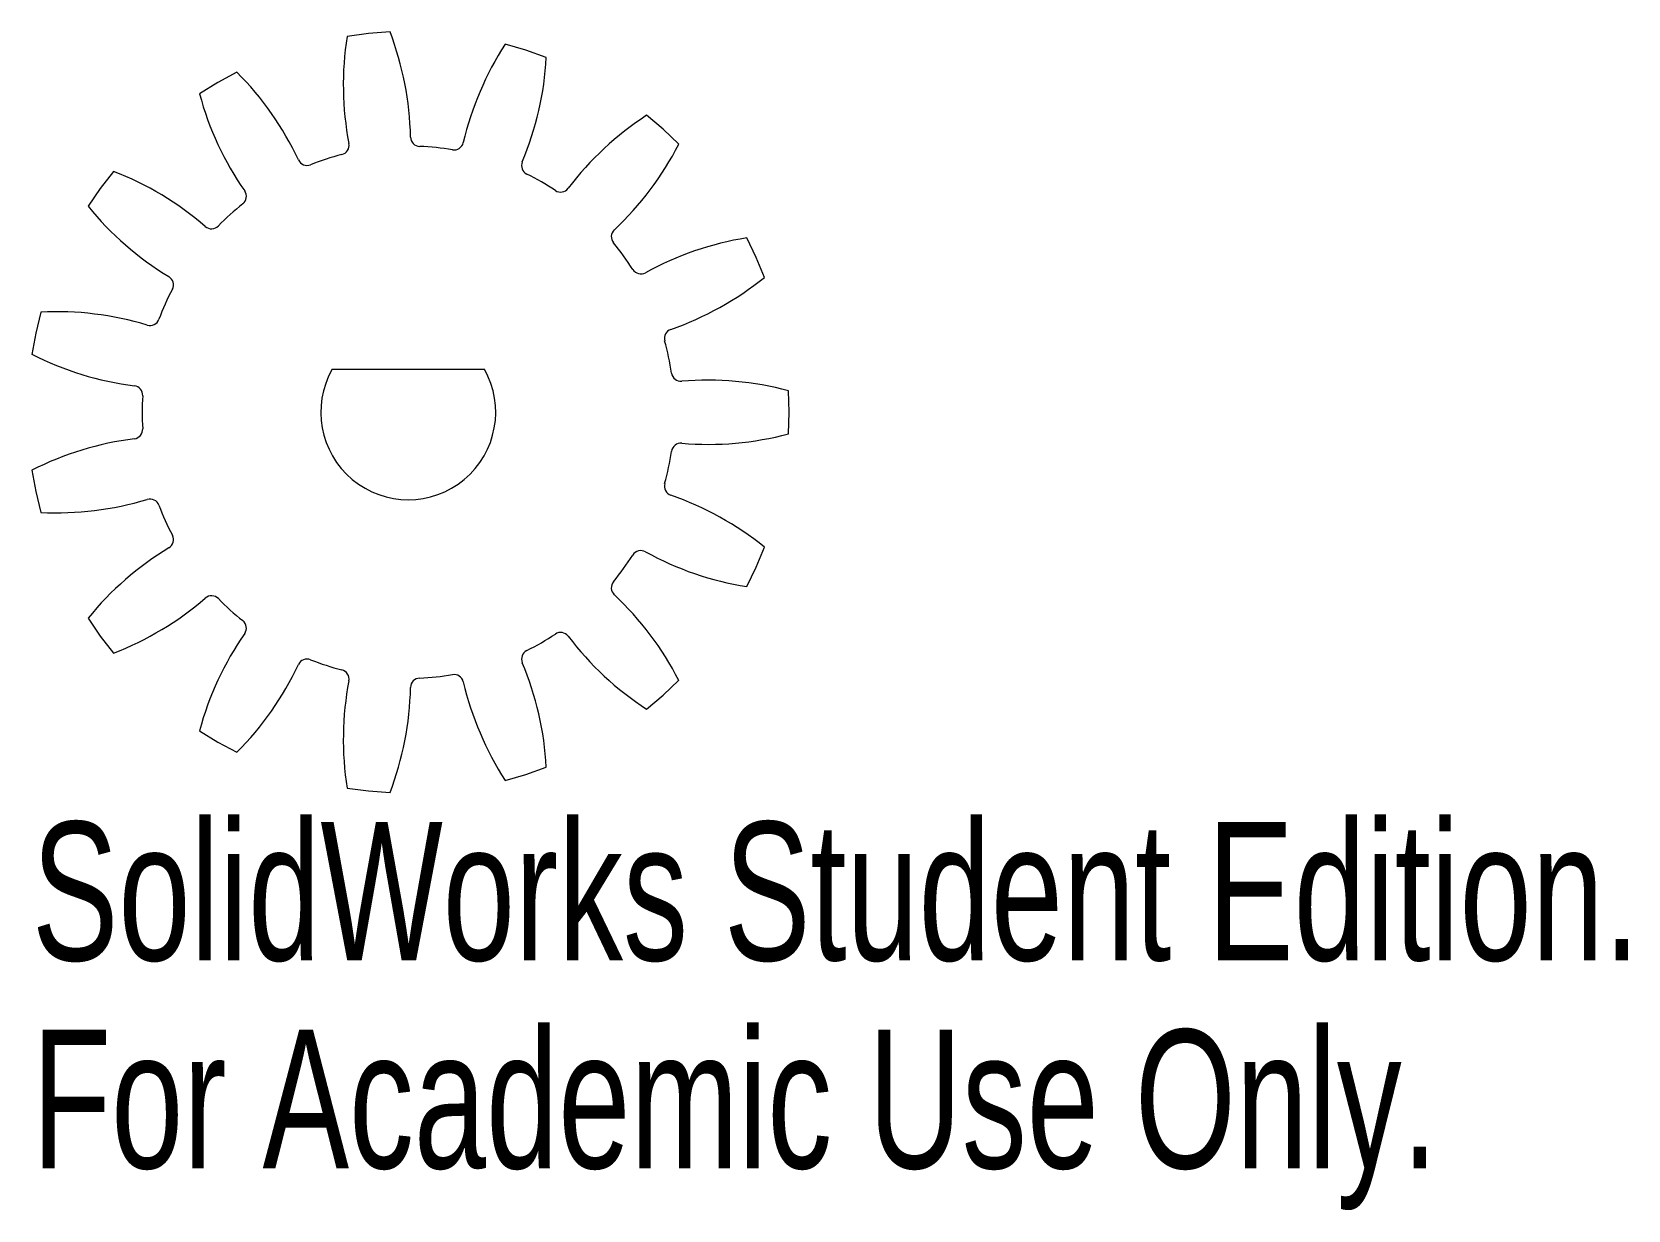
# Model space of a CAD drawing. Header units: millimetres. Extents: x -13.1 to 42.5, y -27.8 to 13.3.
import ezdxf

# ---------------------------------------------------------------- set-up
doc = ezdxf.new("R2010")
doc.units = ezdxf.units.MM
doc.styles.add('SLDTEXTSTYLE0', font='TXT', dxfattribs={"width": 0.7})

msp = doc.modelspace()

# ---------------------------------------------------------------- linework, layer by layer
at = {"color": 7, "linetype": 'Continuous', "lineweight": 15}
for p, q in [((-1.388, 13.208), (-2.135, 13.109)), ((-0.637, 13.266), (-1.388, 13.208)), ((4.104, 12.631), (3.381, 12.844)), ((4.814, 12.378), (4.104, 12.631)), ((-5.978, 11.86), (-6.641, 11.502)), ((-6.641, 11.502), (-7.282, 11.107)), ((8.887, 9.87), (8.313, 10.358)), ((9.432, 9.35), (8.887, 9.87)), ((-10.285, 8.403), (-10.745, 7.807)), ((-10.745, 7.807), (-11.17, 7.185)), ((12.133, 5.402), (11.807, 6.081)), ((12.42, 4.705), (12.133, 5.402)), ((-12.814, 3.493), (-12.991, 2.761)), ((-12.991, 2.761), (-13.127, 2.02)), ((-2.656, 1.5), (2.656, 1.5)), ((13.281, 0), (13.26, 0.753)), ((13.26, -0.753), (13.281, 0)), ((-13.127, -2.02), (-12.991, -2.761)), ((-12.991, -2.761), (-12.814, -3.493)), ((12.133, -5.402), (12.42, -4.705)), ((11.807, -6.081), (12.133, -5.402)), ((-11.17, -7.185), (-10.745, -7.807)), ((-10.745, -7.807), (-10.285, -8.403)), ((8.887, -9.87), (9.432, -9.35)), ((8.313, -10.358), (8.887, -9.87)), ((-7.282, -11.107), (-6.641, -11.502)), ((-6.641, -11.502), (-5.978, -11.86)), ((3.381, -12.844), (4.104, -12.631)), ((4.104, -12.631), (4.814, -12.378)), ((-2.135, -13.109), (-1.388, -13.208)), ((-1.388, -13.208), (-0.637, -13.266))]:
    msp.add_line(p, q, dxfattribs=at)
for centre, radius, start, end in [((8.621, 11.418), 10.888, 171.0672, 190.8305), ((-10.807, 9.376), 10.888, 1.1695, 20.9328), ((12.52, 6.924), 10.888, 147.0672, 166.8305), ((-6.059, 12.961), 10.888, 337.1695, 356.9328), ((-13.686, 4.17), 10.888, 25.1695, 44.9328), ((3.232, 13.937), 10.888, 195.0672, 214.8305), ((14.254, 1.233), 10.888, 123.0672, 142.8305), ((0.412, 9.605), 0.333, 181.1695, 267.5464), ((0, 0), 9.281, 104.4536, 111.5464), ((-2.4, 9.309), 0.333, 284.4536, 10.8305), ((0, 0), 9.281, 80.4536, 87.5464), ((1.594, 9.481), 0.333, 260.4536, 346.8305), ((-0.263, 14.305), 10.888, 313.1695, 332.9328), ((-14.199, -1.757), 10.888, 49.1695, 68.9328), ((-3.531, 8.942), 0.332, 205.1695, 291.5464), ((4.283, 8.607), 0.333, 157.1695, 243.5464), ((0, 0), 9.281, 56.4536, 63.5464), ((5.313, 8.012), 0.333, 236.4536, 322.8305), ((0, 0), 9.281, 128.4536, 135.5464), ((-5.979, 7.529), 0.333, 308.4536, 34.8305), ((-2.716, 14.047), 10.888, 219.0672, 238.8305), ((-6.862, 6.733), 0.333, 229.1695, 315.5464), ((7.413, 6.121), 0.333, 133.1695, 219.5464), ((0, 0), 9.281, 32.4536, 39.5464), ((13.523, -4.671), 10.888, 99.0672, 118.8305), ((-8.524, 4.446), 0.333, 332.4536, 58.8305), ((8.112, 5.159), 0.332, 212.4536, 298.8305), ((5.578, 13.175), 10.888, 289.1695, 308.9328), ((0, 0), 9.281, 152.4536, 159.5464), ((-12.256, -7.381), 10.888, 73.1695, 92.9328), ((-9.008, 3.36), 0.333, 253.1695, 339.5464), ((9.262, 2.577), 0.332, 109.1695, 195.5464), ((0, 0), 9.281, 8.4536, 15.5464), ((-8.195, 11.728), 10.888, 243.0672, 262.8305), ((0, 0), 3.05, 150.5408, 29.4592), ((9.509, 1.413), 0.333, 188.4536, 274.8305), ((10.454, -9.768), 10.888, 75.0672, 94.8305), ((-9.595, 0.595), 0.333, 356.4536, 82.8305), ((0, 0), 9.281, 176.4536, 183.5464), ((-8.195, -11.728), 10.888, 97.1695, 116.9328), ((-9.595, -0.595), 0.333, 277.1695, 3.5464), ((9.509, -1.413), 0.333, 85.1695, 171.5464), ((10.454, 9.768), 10.888, 265.1695, 284.9328), ((0, 0), 9.281, 344.4536, 351.5464), ((9.262, -2.577), 0.332, 164.4536, 250.8305), ((-12.256, 7.381), 10.888, 267.0672, 286.8305), ((-9.008, -3.36), 0.332, 20.4536, 106.8305), ((0, 0), 9.281, 200.4536, 207.5464), ((5.578, -13.175), 10.888, 51.0672, 70.8305), ((-8.524, -4.446), 0.333, 301.1695, 27.5464), ((-2.716, -14.047), 10.888, 121.1695, 140.9328), ((0, 0), 9.281, 320.4536, 327.5464), ((8.112, -5.159), 0.333, 61.1695, 147.5464), ((13.523, 4.671), 10.888, 241.1695, 260.9328), ((7.413, -6.121), 0.333, 140.4536, 226.8305), ((-14.199, 1.757), 10.888, 291.0672, 310.8305), ((-6.862, -6.733), 0.332, 44.4536, 130.8305), ((0, 0), 9.281, 224.4536, 231.5464), ((-0.263, -14.305), 10.888, 27.0672, 46.8305), ((3.232, -13.937), 10.888, 145.1695, 164.9328), ((-5.979, -7.529), 0.332, 325.1695, 51.5464), ((0, 0), 9.281, 296.4536, 303.5464), ((5.313, -8.012), 0.332, 37.1695, 123.5464), ((4.283, -8.607), 0.333, 116.4536, 202.8305), ((14.254, -1.233), 10.888, 217.1695, 236.9328), ((-13.686, -4.17), 10.888, 315.0672, 334.8305), ((-3.531, -8.942), 0.332, 68.4536, 154.8305), ((0, 0), 9.281, 248.4536, 255.5464), ((-6.059, -12.961), 10.888, 3.0672, 22.8305), ((-2.4, -9.309), 0.333, 349.1695, 75.5464), ((8.621, -11.418), 10.888, 169.1695, 188.9328), ((0.412, -9.605), 0.333, 92.4536, 178.8305), ((0, 0), 9.281, 272.4536, 279.5464), ((1.594, -9.481), 0.332, 13.1695, 99.5464), ((12.52, -6.924), 10.888, 193.1695, 212.9328), ((-10.807, -9.376), 10.888, 339.0672, 358.8305)]:
    msp.add_arc(centre, radius, start, end, dxfattribs=at)

# ---------------------------------------------------------------- texts
at = {"color": 7, "linetype": 'Continuous', "char_height": 4.83362, "attachment_point": 1, "style": 'SLDTEXTSTYLE0'}
for s, insert in [('SolidWorks Student Edition.', (-13.127, -14.286)), ('For Academic Use Only.', (-13.127, -21.536))]:
    msp.add_mtext(s, dxfattribs=dict(at, insert=insert))

doc.saveas('drawing.dxf')
